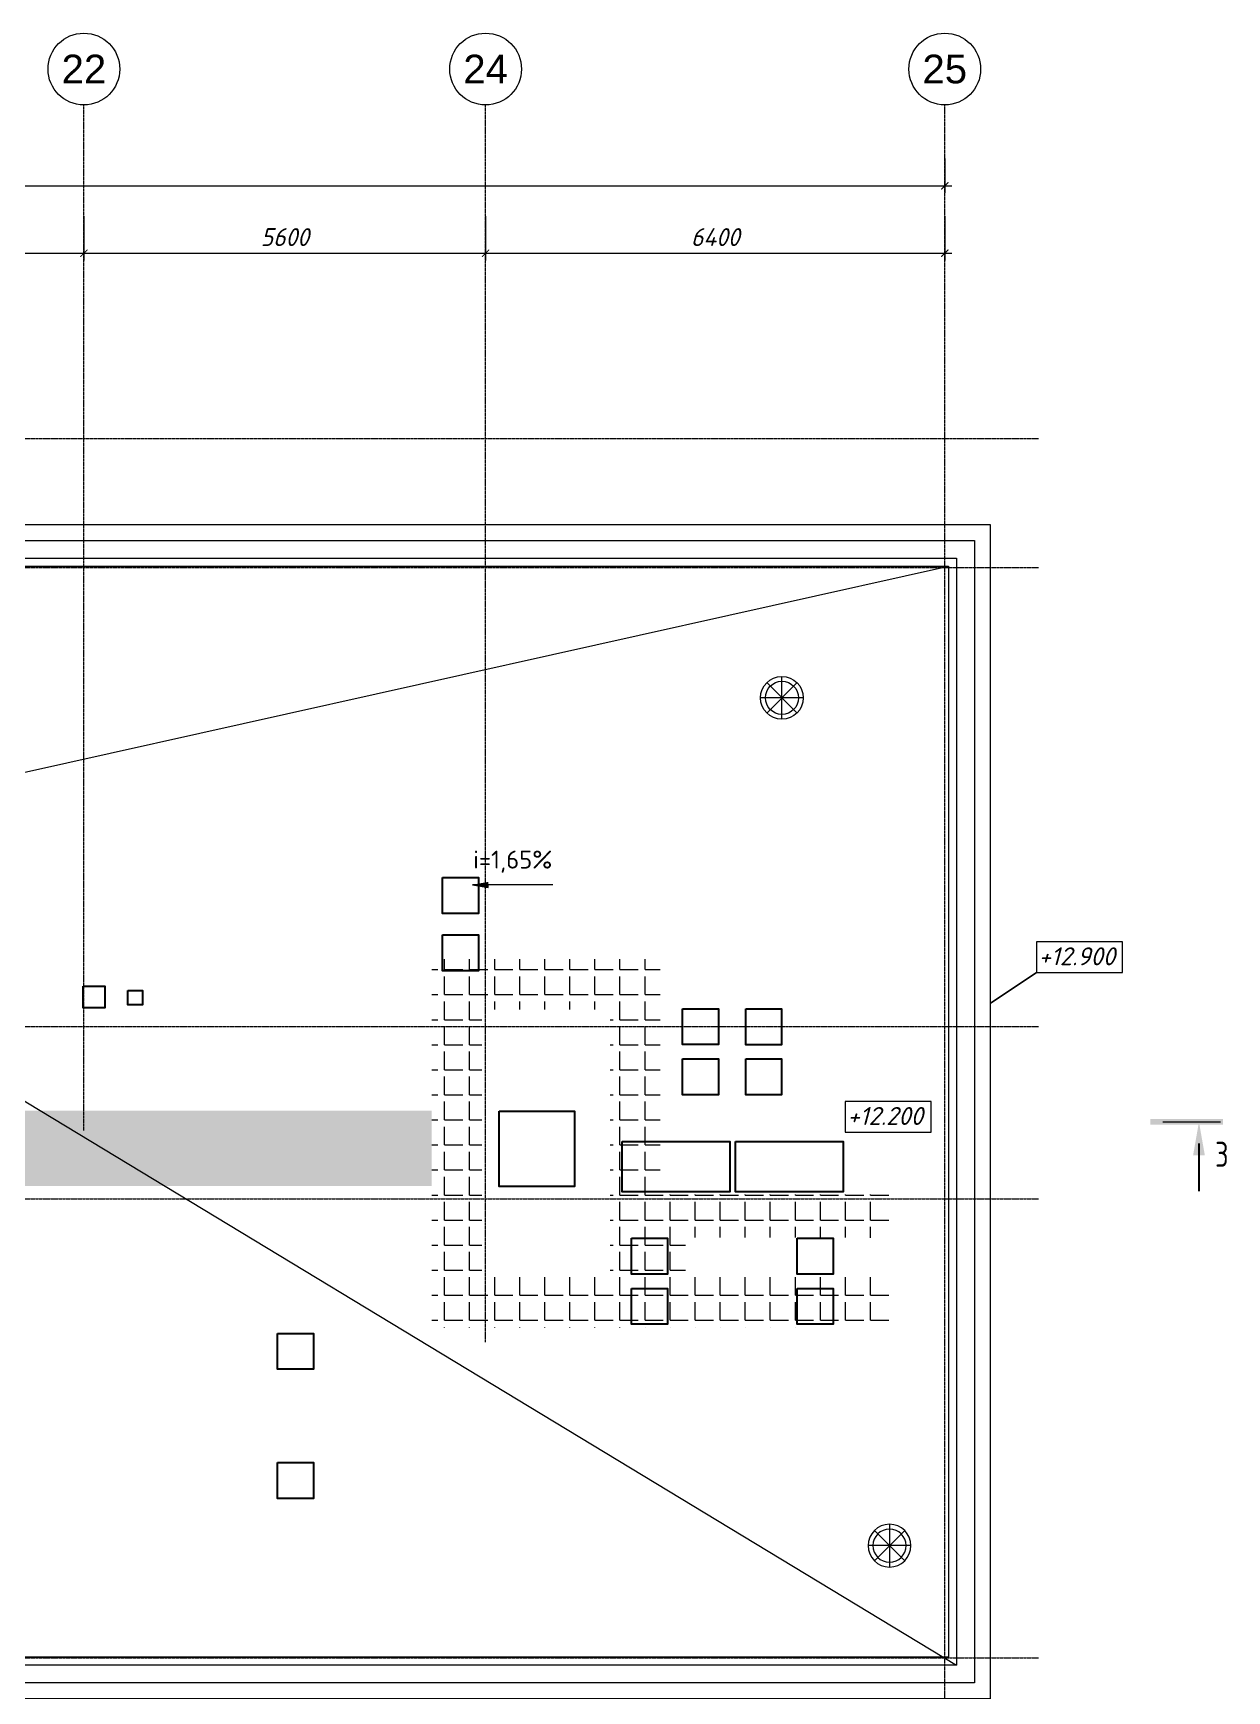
# Model space of a CAD drawing. Header units: millimetres. Extents: x 0 to 168960, y -92093 to 443706.
# Drawn here: x 60844 to 77483, y 393011 to 416121 of the extents above; entities that cross this region are included whole.
import ezdxf
from ezdxf.enums import TextEntityAlignment as Align

# ---------------------------------------------------------------- set-up
doc = ezdxf.new("R2010")
doc.units = ezdxf.units.MM
doc.linetypes.add('HIDDEN', pattern=[0.375, 0.25, -0.125])
doc.linetypes.add('осевая', pattern=[50.8, 31.75, -6.35, 6.35, -6.35])
for name, color, linetype, lineweight in [('АР_Кровля', 7, 'Continuous', 0), ('АР_Оси', 251, 'Continuous', 0), ('АР_Отметки ПД', 7, 'Continuous', 0), ('АР_рабочий слой чистовой', 7, 'Continuous', 9), ('АР_Тонкие', 7, 'Continuous', 0), ('Разрезы', 7, 'Continuous', 9)]:
    doc.layers.add(name, color=color, linetype=linetype, lineweight=lineweight)
doc.layers.add('АР_ОВ', color=7, linetype='Continuous', plot=False)
doc.styles.add('GOST Common_1', font='GOST_Common.ttf', dxfattribs={"width": 0.8, "height": 350})
doc.styles.add('ISOCPEUR', font='isocpeur.ttf', dxfattribs={"height": 175})
doc.styles.get("Standard").update_dxf_attribs({"font": 'arial.ttf'})
doc.styles.add('Основной', font='isocpeui.ttf')
doc.styles.add('Текст_М100', font='GOST_Common Italic.ttf', dxfattribs={"height": 250})
doc.dimstyles.new('Размеры_М100', dxfattribs={"dimtxt": 250, "dimasz": 100, "dimexe": 100, "dimexo": 100, "dimgap": 100, "dimtad": 1, "dimrnd": 5, "dimtxsty": 'Текст_М100', "dimblk": 'ARCHTICK', "dimcen": 250, "dimdle": 100, "dimadec": 0, "dimazin": 2, "dimtfac": 1, "dimtmove": 1, "dimatfit": 3, "dimfxl": 1, "dimarcsym": 0})
pattern_1 = [(0, (-11791157.6, 1890172.75), (0, 349.25), [254, -95.25]), (90, (-11791157.6, 1890172.75), (-349.25, 2e-14), [254, -95.25])]

# ---------------------------------------------------------------- blocks, each defined once
blk = doc.blocks.new('_ArchTick')
at = {"color": 8, "linetype": 'ByBlock', "const_width": 0.15}
blk.add_lwpolyline([(-0.5, -0.5), (0.5, 0.5)], dxfattribs=at)
blk = doc.blocks.new('*D742')
at = {"layer": 'Defpoints', "color": 0, "lineweight": 30, "ltscale": 100, "transparency": 16777216}
for p in [(5194, 282900), (73194, 282900), (73194, 282417)]:
    blk.add_point(p, dxfattribs=at)
at = {"layer": 'АР_Оси', "color": 0, "lineweight": -2, "ltscale": 100, "transparency": 16777216}
for p, q in [((5194, 282800), (5194, 282317)), ((73194, 282800), (73194, 282317)), ((5094, 282417), (73294, 282417))]:
    blk.add_line(p, q, dxfattribs=at)
at = {"layer": 'АР_Оси', "color": 0, "lineweight": -2, "ltscale": 100, "transparency": 16777216, "xscale": 100, "yscale": 100, "zscale": 100, "rotation": 180}
blk.add_blockref('_ArchTick', (5194, 282417), dxfattribs=at)
at = {"layer": 'АР_Оси', "color": 0, "lineweight": -2, "ltscale": 100, "transparency": 16777216, "xscale": 100, "yscale": 100, "zscale": 100}
blk.add_blockref('_ArchTick', (73194, 282417), dxfattribs=at)
at = {"layer": 'АР_Оси', "color": 0, "ltscale": 100, "transparency": 16777216, "insert": (39194, 282642), "char_height": 250, "attachment_point": 5, "style": 'Текст_М100'}
blk.add_mtext('68000', dxfattribs=at)
blk = doc.blocks.new('*D750')
at = {"layer": 'Defpoints', "color": 0, "lineweight": 30, "ltscale": 100, "transparency": 16777216}
for p in [(52994, 282096), (61194, 282096), (61194, 281477)]:
    blk.add_point(p, dxfattribs=at)
at = {"layer": 'АР_Оси', "color": 0, "lineweight": -2, "ltscale": 100, "transparency": 16777216}
for p, q in [((52994, 281996), (52994, 281377)), ((61194, 281996), (61194, 281377)), ((52894, 281477), (61294, 281477))]:
    blk.add_line(p, q, dxfattribs=at)
at = {"layer": 'АР_Оси', "color": 0, "lineweight": -2, "ltscale": 100, "transparency": 16777216, "xscale": 100, "yscale": 100, "zscale": 100, "rotation": 180}
blk.add_blockref('_ArchTick', (52994, 281477), dxfattribs=at)
at = {"layer": 'АР_Оси', "color": 0, "lineweight": -2, "ltscale": 100, "transparency": 16777216, "xscale": 100, "yscale": 100, "zscale": 100}
blk.add_blockref('_ArchTick', (61194, 281477), dxfattribs=at)
at = {"layer": 'АР_Оси', "color": 0, "ltscale": 100, "transparency": 16777216, "insert": (57094, 281702), "char_height": 250, "attachment_point": 5, "style": 'Текст_М100'}
blk.add_mtext('8200', dxfattribs=at)
blk = doc.blocks.new('*D751')
at = {"layer": 'Defpoints', "color": 0, "lineweight": 30, "ltscale": 100, "transparency": 16777216}
for p in [(61194, 282096), (66794, 282096), (66794, 281477)]:
    blk.add_point(p, dxfattribs=at)
at = {"layer": 'АР_Оси', "color": 0, "lineweight": -2, "ltscale": 100, "transparency": 16777216}
for p, q in [((61194, 281996), (61194, 281377)), ((66794, 281996), (66794, 281377)), ((61094, 281477), (66894, 281477))]:
    blk.add_line(p, q, dxfattribs=at)
at = {"layer": 'АР_Оси', "color": 0, "lineweight": -2, "ltscale": 100, "transparency": 16777216, "xscale": 100, "yscale": 100, "zscale": 100, "rotation": 180}
blk.add_blockref('_ArchTick', (61194, 281477), dxfattribs=at)
at = {"layer": 'АР_Оси', "color": 0, "lineweight": -2, "ltscale": 100, "transparency": 16777216, "xscale": 100, "yscale": 100, "zscale": 100}
blk.add_blockref('_ArchTick', (66794, 281477), dxfattribs=at)
at = {"layer": 'АР_Оси', "color": 0, "ltscale": 100, "transparency": 16777216, "insert": (63994, 281702), "char_height": 250, "attachment_point": 5, "style": 'Текст_М100'}
blk.add_mtext('5600', dxfattribs=at)
blk = doc.blocks.new('*D752')
at = {"layer": 'Defpoints', "color": 0, "lineweight": 30, "ltscale": 100, "transparency": 16777216}
for p in [(66794, 282096), (73194, 282096), (73194, 281477)]:
    blk.add_point(p, dxfattribs=at)
at = {"layer": 'АР_Оси', "color": 0, "lineweight": -2, "ltscale": 100, "transparency": 16777216}
for p, q in [((66794, 281996), (66794, 281377)), ((73194, 281996), (73194, 281377)), ((66694, 281477), (73294, 281477))]:
    blk.add_line(p, q, dxfattribs=at)
at = {"layer": 'АР_Оси', "color": 0, "lineweight": -2, "ltscale": 100, "transparency": 16777216, "xscale": 100, "yscale": 100, "zscale": 100, "rotation": 180}
blk.add_blockref('_ArchTick', (66794, 281477), dxfattribs=at)
at = {"layer": 'АР_Оси', "color": 0, "lineweight": -2, "ltscale": 100, "transparency": 16777216, "xscale": 100, "yscale": 100, "zscale": 100}
blk.add_blockref('_ArchTick', (73194, 281477), dxfattribs=at)
at = {"layer": 'АР_Оси', "color": 0, "ltscale": 100, "transparency": 16777216, "insert": (69994, 281702), "char_height": 250, "attachment_point": 5, "style": 'Текст_М100'}
blk.add_mtext('6400', dxfattribs=at)
blk = doc.blocks.new('A$C31f0e354')
at = {"layer": 'АР_Тонкие'}
for points in [[(510, 510), (87, 87)], [(510, 87), (87, 510)], [(298, 0), (298, 597)], [(597, 298), (0, 298)]]:
    blk.add_lwpolyline(points, dxfattribs=at)
for radius in [298, 231]:
    blk.add_circle((298, 298), radius, dxfattribs=at)
blk = doc.blocks.new('Разрез - Имя вида сзади_3_5 мм-3004423-План подвала и техподполья__')
at = {"layer": 'Разрезы'}
for points in [[(9.8, 0.4), (9.8, -0.39), (-0.33, -0.39), (-0.33, 0.4)], [(2.18, -4.67), (3, 0), (3.82, -4.67)]]:
    blk.add_hatch(color=256, dxfattribs=at).paths.add_polyline_path(points)
at = {"layer": 'Разрезы', "lineweight": 30}
blk.add_line((3, -3), (3, -9.66), dxfattribs=at)
blk = doc.blocks.new('34535')
at = {"lineweight": 20}
blk.add_line((163539, -54088), (164345, -54088), dxfattribs=at)
at = {"lineweight": 50, "extrusion": (0, 0, -1), "xscale": 99.99999999999993, "yscale": 99.99999999999993, "zscale": 99.99999999999993}
blk.add_blockref('Разрез - Имя вида сзади_3_5 мм-3004423-План подвала и техподполья__', (-164345, -54088), dxfattribs=at)
at = {"insert": (164270, -54365), "char_height": 350, "width": 237.3, "attachment_point": 1, "style": 'GOST Common_1'}
blk.add_mtext('\\fGOST Common|b0|i0|c204|p34|;\\W.8;3', dxfattribs=at)
blk = doc.blocks.new('оси')
at = {"layer": 'АР_Оси', "linetype": 'осевая', "ltscale": 0.3}
for p, q in [((61193.707, 269245.155), (61193.707, 283545.155)), ((66793.707, 266295.155), (66793.707, 283545.155)), ((73193.707, 248823.962), (73193.707, 283545.155)), ((1843.707, 278895.155), (74501.816, 278895.155)), ((1843.707, 277095.155), (74501.816, 277095.155)), ((1843.707, 270695.155), (74501.816, 270695.155)), ((1843.707, 268295.155), (74501.816, 268295.155)), ((1843.707, 261895.155), (74501.816, 261895.155))]:
    blk.add_line(p, q, dxfattribs=at)
at = {"layer": 'АР_Оси', "ltscale": 100}
for centre in [(61193.707, 284045.155), (66793.707, 284045.155), (73193.707, 284045.155)]:
    blk.add_circle(centre, 500, dxfattribs=at)
for s, p in [('22', (61193.707, 284045.155)), ('24', (66793.707, 284045.155)), ('25', (73193.707, 284045.155))]:
    blk.add_text(s, height=400, dxfattribs=at).set_placement(p, align=Align.MIDDLE_CENTER)
for base, p1, p2, picture, middle in [((73193.707, 282417.001), (5193.707, 282900.292), (73193.707, 282900.292), '*D742', (39193.707, 282642.001)), ((61193.707, 281477.432), (52993.707, 282096.499), (61193.707, 282096.499), '*D750', (57093.707, 281702.432)), ((66793.707, 281477.432), (61193.707, 282096.499), (66793.707, 282096.499), '*D751', (63993.707, 281702.432)), ((73193.707, 281477.432), (66793.707, 282096.499), (73193.707, 282096.499), '*D752', (69993.707, 281702.432))]:
    dim = blk.add_linear_dim(base=base, p1=p1, p2=p2, dimstyle='Размеры_М100', dxfattribs=at)
    dim.commit()
    dim.dimension.update_dxf_attribs({"geometry": picture, "text_midpoint": middle})

msp = doc.modelspace()

# ---------------------------------------------------------------- hatches: boundary and pattern name
at = {"layer": 'АР_Кровля'}
h = msp.add_hatch(dxfattribs=at)
h.set_pattern_fill('ANGLE', color=256, scale=50)
h.set_pattern_definition(pattern_1)
h.paths.add_polyline_path([(50488.449, 401752.505), (48707.668, 401752.505), (35666.104, 401752.505), (35666.104, 402266.015), (35666.104, 404139.469), (31634.658, 404139.469), (31634.658, 404486.3), (30618.647, 404486.3), (30618.647, 407671.063), (29918.647, 407671.063), (29918.647, 406066.284), (24558.892, 406066.284), (24559.952, 401297.917), (28594.157, 401297.906), (28606.259, 402560.067), (25691.524, 402560.067), (25665.64, 405000.067), (28612.001, 405000.067), (28625.782, 401297.906), (29472.067, 401301.352), (29473.495, 403440.106), (30934.658, 403439.469), (31496.104, 403439.469), (34966.104, 403439.469), (34966.104, 402266.015), (30292.002, 402266.015), (30292.002, 401299.629), (29278.806, 401299.629), (28228.806, 401299.629), (11749.108, 401299.629), (11748.797, 400249.629), (31342.002, 400249.629), (31342.002, 401216.015), (34616.104, 401216.015), (34616.104, 400702.505), (48707.668, 400702.505), (48707.668, 400049.629), (66400.973, 400049.629), (66400.973, 401099.629), (53482.659, 401099.629), (53482.659, 401585.143), (51042.659, 401585.143), (51042.659, 401099.629), (50488.449, 401099.629)])
h = msp.add_hatch(dxfattribs=at)
h.set_pattern_fill('ANGLE', color=256, scale=50)
h.set_pattern_definition(pattern_1)
h.paths.add_polyline_path([(69938.209, 399332.037), (72786.905, 399328.411), (72787.668, 399928.41), (69586.209, 399932.485), (69586.209, 403211.613), (66400.209, 403211.613), (66400.209, 398075.233), (72787.668, 398083.363), (72787.599, 398783.364), (69938.209, 398779.737)])
h.paths.add_polyline_path([(68888.209, 398778.401), (67100.209, 398776.125), (67100.209, 402511.613), (68888.209, 402511.613)], flags=16)
at = {"layer": 'АР_рабочий слой чистовой', "true_color": 0x000000}
h = msp.add_hatch(color=18, dxfattribs=at)
h.dxf.hatch_style = 1
h.paths.add_polyline_path([(66969.373, 404249.489), (67186.865, 404289.088), (67186.865, 404249.489)])
h.paths.add_polyline_path([(67186.865, 404249.489), (67186.865, 404209.891), (66969.373, 404249.489)])
h = msp.add_hatch(color=18, dxfattribs=at)
h.dxf.hatch_style = 1
h.paths.add_polyline_path([(66969.373, 404249.489), (67186.865, 404289.088), (67186.865, 404249.489)])
h.paths.add_polyline_path([(67186.865, 404249.489), (67186.865, 404209.891), (66969.373, 404249.489)])

# ---------------------------------------------------------------- linework, layer by layer
at = {"layer": 'АР_Кровля'}
for points in [[(4978.449, 409269.522), (25180.924, 409269.522), (25180.924, 411071.011), (30327.866, 411071.011), (30327.866, 409269.522), (48777.447, 409269.522), (48777.447, 411111.605), (53929.686, 411111.605), (53929.686, 409269.523), (74183.474, 409269.803), (74183.474, 392901.163), (4978.449, 392901.163)], [(5558.449, 408689.522), (25760.924, 408689.522), (25760.924, 410491.011), (29747.866, 410491.011), (29747.866, 408689.522), (49357.447, 408689.522), (49357.447, 410531.605), (53349.686, 410531.605), (53349.686, 408689.515), (73603.474, 408689.795), (73603.474, 393481.163), (5558.449, 393481.163)]]:
    msp.add_lwpolyline(points, close=True, dxfattribs=at)
at = {"layer": 'АР_Кровля', "linetype": 'HIDDEN', "lineweight": 0}
for points in [[(5198.449, 409049.522), (25400.924, 409049.522), (25400.924, 410851.011), (30107.866, 410851.011), (30107.866, 409049.522), (48997.447, 409049.522), (48997.447, 410891.605), (53709.686, 410891.605), (53709.686, 409049.52), (73963.474, 409049.8), (73963.474, 393121.163), (5198.449, 393121.163)], [(5448.449, 408799.522), (25650.924, 408799.522), (25650.924, 410601.011), (29857.866, 410601.011), (29857.866, 408799.522), (49247.447, 408799.522), (49247.447, 410641.605), (53459.686, 410641.605), (53459.686, 408799.516), (73713.474, 408799.797), (73713.474, 393371.163), (5448.449, 393371.163)]]:
    msp.add_lwpolyline(points, close=True, dxfattribs=at)
at = {"layer": 'АР_Кровля'}
for points in [[(56394.102, 404852.065), (73603.474, 408689.795)], [(56394.102, 403852.065), (73713.474, 393371.163)]]:
    msp.add_lwpolyline(points, dxfattribs=at)
at = {"layer": 'АР_ОВ', "color": 4, "lineweight": 30}
for points in [[(66550.878, 404348.762), (67050.878, 404348.762), (67050.878, 403848.762), (66550.878, 403848.762)], [(66550.878, 403548.762), (67050.878, 403548.762), (67050.878, 403048.762), (66550.878, 403048.762)], [(61540.878, 402834.154), (61840.878, 402834.154), (61840.878, 402534.154), (61540.878, 402534.154)], [(62165.545, 402774.443), (62365.545, 402774.443), (62365.545, 402574.443), (62165.545, 402574.443)], [(69896.281, 402521.037), (70396.281, 402521.037), (70396.281, 402021.037), (69896.281, 402021.037)], [(70775.878, 402519.154), (71275.878, 402519.154), (71275.878, 402019.154), (70775.878, 402019.154)], [(69896.281, 401821.037), (70396.281, 401821.037), (70396.281, 401321.037), (69896.281, 401321.037)], [(70776.381, 401821.037), (71276.381, 401821.037), (71276.381, 401321.037), (70776.381, 401321.037)], [(67340.878, 401094.154), (68390.878, 401094.154), (68390.878, 400044.154), (67340.878, 400044.154)], [(69055.878, 400669.154), (70555.878, 400669.154), (70555.878, 399969.154), (69055.878, 399969.154)], [(70635.878, 400669.154), (72135.878, 400669.154), (72135.878, 399969.154), (70635.878, 399969.154)], [(69185.281, 399321.037), (69685.281, 399321.037), (69685.281, 398821.037), (69185.281, 398821.037)], [(71495.381, 399321.037), (71995.381, 399321.037), (71995.381, 398821.037), (71495.381, 398821.037)], [(69185.281, 398621.037), (69685.281, 398621.037), (69685.281, 398121.037), (69185.281, 398121.037)], [(71495.381, 398621.037), (71995.381, 398621.037), (71995.381, 398121.037), (71495.381, 398121.037)], [(64250.878, 397994.154), (64750.878, 397994.154), (64750.878, 397494.154), (64250.878, 397494.154)], [(64250.878, 396194.154), (64750.878, 396194.154), (64750.878, 395694.154), (64250.878, 395694.154)]]:
    msp.add_lwpolyline(points, close=True, dxfattribs=at)
at = {"layer": 'АР_Отметки ПД', "ltscale": 0.1}
for points in [[(74830.322, 403026.165), (76027.437, 403026.165), (76027.437, 403453.933), (74830.322, 403453.933)], [(72164.669, 400800.156), (73361.784, 400800.156), (73361.784, 401227.925), (72164.669, 401227.925)]]:
    msp.add_lwpolyline(points, close=True, dxfattribs=at)
at = {"layer": 'АР_Отметки ПД', "linetype": 'Continuous', "lineweight": 25, "ltscale": 0.4}
msp.add_lwpolyline([(74183.474, 402593.165), (74830.322, 403026.165)], dxfattribs=at)
at = {"layer": 'АР_рабочий слой чистовой'}
msp.add_lwpolyline([(68088.265, 404249.489), (66969.373, 404249.489)], dxfattribs=at)
msp.add_lwpolyline([(68088.265, 404249.489), (66969.373, 404249.489)], dxfattribs=at)
at = {"layer": 'АР_рабочий слой чистовой', "color": 18, "true_color": 0x000000}
msp.add_lwpolyline([(66969.373, 404249.489), (67186.865, 404209.891), (67186.865, 404249.489)], dxfattribs=at)
msp.add_lwpolyline([(66969.373, 404249.489), (67186.865, 404209.891), (67186.865, 404249.489)], dxfattribs=at)

# ---------------------------------------------------------------- block references
at = {"color": 1}
msp.add_blockref('34535', (-86950.431, 455031.155), dxfattribs=at)
at = {"layer": 'АР_Кровля'}
msp.add_blockref('A$C31f0e354', (70983.417, 406556.32), dxfattribs=at)
at = {"layer": 'АР_Кровля', "xscale": -1, "rotation": 180}
msp.add_blockref('A$C31f0e354', (72483.417, 395333.314), dxfattribs=at)
at = {"layer": 'АР_Оси'}
msp.add_blockref('оси', (357.171, 131576), dxfattribs=at)

# ---------------------------------------------------------------- texts
at = {"layer": 'АР_Отметки ПД', "style": 'Основной'}
for s, p in [('+12.900', (74859.211, 403126.63)), ('+12.200', (72193.558, 400900.621))]:
    msp.add_text(s, height=250, dxfattribs=at).set_placement(p)
at = {"layer": 'АР_рабочий слой чистовой', "insert": (68080.238, 404416.297, 0), "char_height": 250, "width": 1850, "attachment_point": 9, "style": 'ISOCPEUR'}
msp.add_mtext('i=1,65%', dxfattribs=at)

doc.saveas('drawing.dxf')
